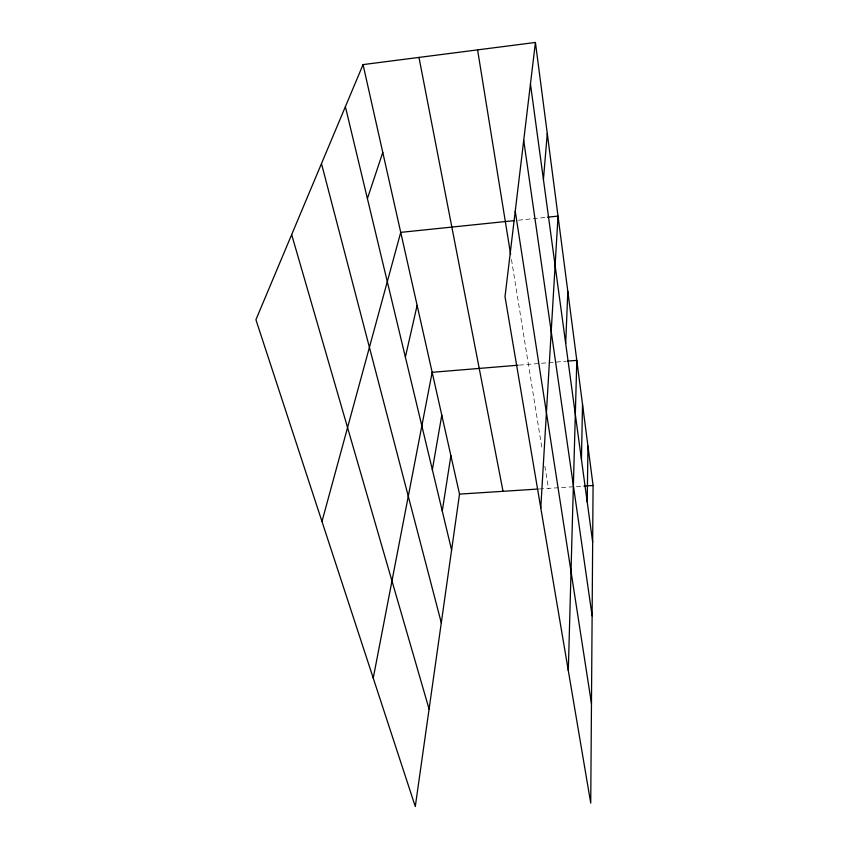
<?xml version="1.0" encoding="UTF-8"?>
<svg xmlns="http://www.w3.org/2000/svg" width="849" height="849" viewBox="0 0 849 849"><rect width="100%" height="100%" fill="white"/><g stroke="black" fill="none" stroke-linecap="round" stroke-linejoin="round"><path stroke-width="0.64" stroke-dasharray="4.25 3.18" d="M518.506 220.199L546.172 217.333M519.344 365.112L566.336 361.228M539.359 488.96L582.584 486.169M511.459 259.476L542.129 449.291M544.867 466.228L548.443 488.377"/><path stroke-width="1.27" d="M535.422 42.45L593.08 485.49L590.734 803.112L505.017 296.683L535.422 42.45L363.054 64.598L255.92 319.733L415.288 806.55L459.521 494.118L363.054 64.598M587.221 501.982L587.954 446.075M581.448 459.479L582.531 404.432M568.31 670.593L576.8 360.358L567.641 361.122M565.689 343.431L567.822 291.43M540.781 507.967L558.026 216.113L547.488 217.195M543.424 179.447L547.276 133.495M442.255 511.013L450.893 455.701M432.353 469.677L441.788 415.161M373.242 678.107L432.162 372.308L518.049 365.219M405.376 357.068L417.124 305.364M321.973 521.519L400.728 232.371L514.547 220.602M367.405 198.602L382.782 152.459M459.521 494.118L538.064 489.045M583.889 486.084L593.08 485.49M291.663 234.611L429.085 709.095M321.484 163.602L441.3 622.805M345.384 106.677L451.604 550.056M418.982 57.414L503.033 491.306M477.584 49.879L510.61 254.244M515.237 211.21L591.477 703.619M523.706 140.403L592.124 615.843M530.455 83.966L592.666 542.076"/></g></svg>
